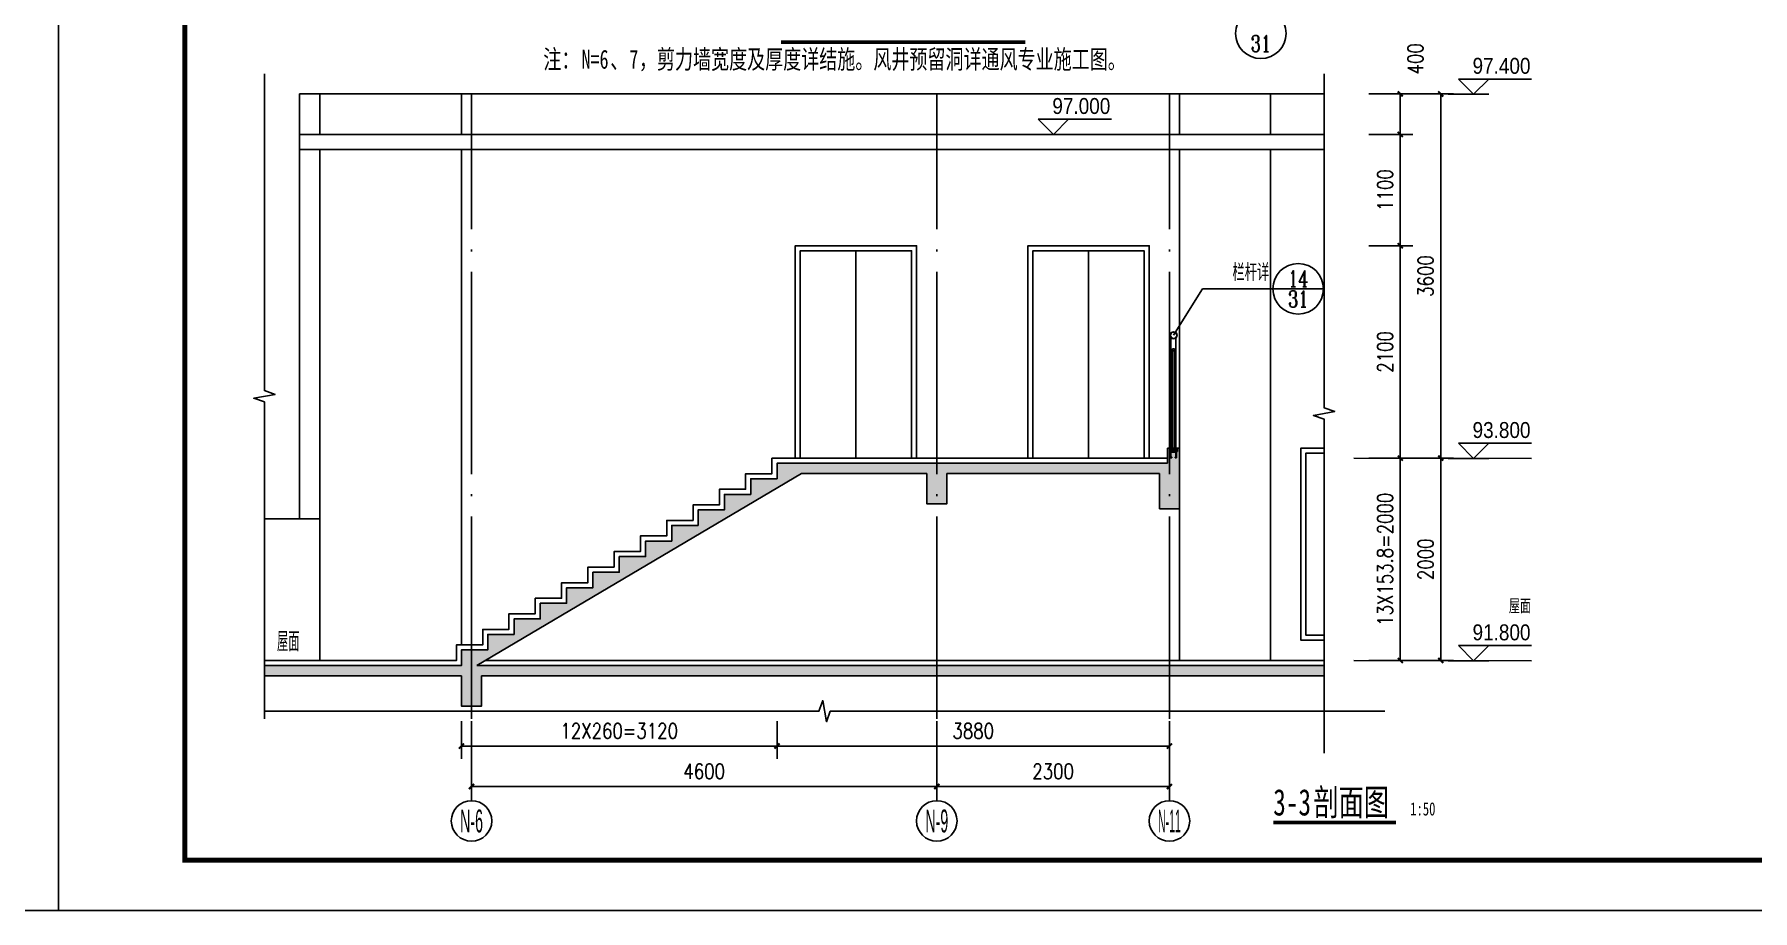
# Model space of a CAD drawing. Extents: x 718358 to 1668613, y -348838 to -159582.
# Drawn here: x 802221 to 819209, y -200981 to -192319 of the extents above; entities that cross this region are included whole.
import ezdxf
from ezdxf.enums import TextEntityAlignment as Align

# ---------------------------------------------------------------- set-up
doc = ezdxf.new("R2010")
doc.units = 0
doc.header["$LTSCALE"] = 1000
doc.linetypes.add('DOTE', pattern=[2.42, 2, -0.2, 0.02, -0.2])
for name, color, linetype in [('建-可见线', 7, 'Continuous'), ('建-图框', 4, 'Continuous'), ('建-墙体', 2, 'Continuous'), ('建-尺寸', 73, 'Continuous'), ('建-影线', 8, 'Continuous'), ('建-房间名', 7, 'Continuous'), ('建-标高', 3, 'Continuous'), ('建-楼梯-护栏', 163, 'Continuous'), ('建-符号', 3, 'Continuous'), ('建-符号说明', 7, 'Continuous'), ('建-索引', 3, 'Continuous'), ('建-轴标', 3, 'Continuous'), ('建-轴网', 14, 'DOTE'), ('建-门', 4, 'Continuous'), ('建-门窗剖', 4, 'Continuous'), ('建-阳台', 5, 'Continuous')]:
    doc.layers.add(name, color=color, linetype=linetype)
doc.styles.add('_TCH_AXIS', font='gt宽度调整.shx', dxfattribs={"bigfont": 'gt国标汉字.shx'})
doc.styles.add('_TCH_DIM', font='gt单线西文.shx', dxfattribs={"width": 0.8, "bigfont": 'gt单线中文.shx'})
doc.styles.add('_TCH_LABEL', font='COMPLEX', dxfattribs={"bigfont": 'GBCBIG'})
doc.styles.add('_TCH_SPACE', font='gt单线西文.shx', dxfattribs={"width": 0.8, "height": 5, "bigfont": 'gt单线中文.shx'})
doc.styles.add('DIM_FONT', font='SIMPLEX.shx', dxfattribs={"width": 0.8, "bigfont": 'GBCBIG.shx'})
doc.styles.add('黑体字', font='simhei.ttf', dxfattribs={"width": 0.7})
doc.dimstyles.new('DIMN50', dxfattribs={"dimscale": 0.5, "dimtxt": 300, "dimasz": 100, "dimexe": 250, "dimexo": 300, "dimgap": 150, "dimtad": 1, "dimdec": 0, "dimzin": 0, "dimdsep": 46, "dimtxsty": 'DIM_FONT', "dimblk": 'ARCHTICK', "dimcen": 0.09, "dimdle": 1, "dimclrt": 7, "dimazin": 2, "dimtfac": 1, "dimtdec": 0, "dimtix": 1, "dimtmove": 2, "dimatfit": 3, "dimldrblk": 'ARCHTICK', "dimfxl": 1, "dimtolj": 1, "dimtzin": 0, "dimarcsym": 0})

# ---------------------------------------------------------------- blocks, each defined once
blk = doc.blocks.new('dfd')
at = {"layer": '建-楼梯-护栏'}
for p, q in [((453696, 69668), (453696, 68576)), ((453746, 69665), (453746, 68576)), ((453711, 69546), (453711, 68576)), ((453731, 68576), (453731, 69546)), ((453691, 68576), (453681, 68561)), ((453681, 68561), (453681, 68541)), ((453681, 68561), (453761, 68561)), ((453761, 68541), (453681, 68541)), ((453691, 68576), (453751, 68576)), ((453696, 68561), (453696, 68541)), ((453696, 68556), (453696, 68551)), ((453696, 68546), (453696, 68541)), ((453701, 68557), (453701, 68541)), ((453706, 68554), (453706, 68541)), ((453711, 68552), (453711, 68541)), ((453716, 68551), (453716, 68541)), ((453721, 68551), (453721, 68541)), ((453726, 68551), (453726, 68541)), ((453731, 68552), (453731, 68541)), ((453736, 68554), (453736, 68541)), ((453741, 68557), (453741, 68541)), ((453746, 68561), (453746, 68541)), ((453746, 68556), (453746, 68551)), ((453746, 68546), (453746, 68541)), ((453751, 68576), (453761, 68561)), ((453761, 68561), (453761, 68541))]:
    blk.add_line(p, q, dxfattribs=at)
for points in [[(453711, 69556), (453731, 69556), (453731, 69536), (453711, 69536)], [(453739, 68481), (453751, 68481), (453751, 68541), (453691, 68541), (453691, 68481), (453704, 68481), (453704, 68486), (453696, 68486), (453696, 68536), (453746, 68536), (453746, 68486), (453739, 68486)]]:
    blk.add_lwpolyline(points, close=True, dxfattribs=at)
for radius in [35, 32]:
    blk.add_circle((453723, 69691), radius, dxfattribs=at)
blk = doc.blocks.new('_ArchTick')
at = {"color": 0, "linetype": 'ByBlock', "const_width": 0.4}
blk.add_lwpolyline([(-0.5, -0.5), (0.5, 0.5)], dxfattribs=at)
blk = doc.blocks.new('*D2375')
at = {"layer": 'Defpoints', "color": 0, "transparency": 16777216}
for p in [(815265, -196508), (816125, -196508), (815265, -198508)]:
    blk.add_point(p, dxfattribs=at)
at = {"layer": '建-尺寸', "color": 0, "lineweight": -2, "transparency": 16777216}
for p, q in [((815415, -196508), (816250, -196508)), ((816125, -198509), (816125, -196508)), ((815415, -198508), (816250, -198508))]:
    blk.add_line(p, q, dxfattribs=at)
at = {"layer": '建-尺寸', "color": 0, "lineweight": -2, "transparency": 16777216, "xscale": 50, "yscale": 50, "zscale": 50}
for p, rotation in [((816125, -196508), 90), ((816125, -198508), 270)]:
    blk.add_blockref('_ArchTick', p, dxfattribs=dict(at, rotation=rotation))
at = {"layer": '建-尺寸', "color": 7, "transparency": 16777216, "insert": (815975, -197508), "char_height": 150, "attachment_point": 5, "rotation": 90, "style": 'DIM_FONT'}
blk.add_mtext('\\A1;2000', dxfattribs=at)
blk = doc.blocks.new('*D2376')
at = {"layer": 'Defpoints', "color": 0, "transparency": 16777216}
for p in [(815265, -192908), (816125, -192908), (815265, -196508)]:
    blk.add_point(p, dxfattribs=at)
at = {"layer": '建-尺寸', "color": 0, "lineweight": -2, "transparency": 16777216}
for p, q in [((815415, -192908), (816250, -192908)), ((816125, -196509), (816125, -192908)), ((815415, -196508), (816250, -196508))]:
    blk.add_line(p, q, dxfattribs=at)
at = {"layer": '建-尺寸', "color": 0, "lineweight": -2, "transparency": 16777216, "xscale": 50, "yscale": 50, "zscale": 50}
for p, rotation in [((816125, -192908), 90), ((816125, -196508), 270)]:
    blk.add_blockref('_ArchTick', p, dxfattribs=dict(at, rotation=rotation))
at = {"layer": '建-尺寸', "color": 7, "transparency": 16777216, "insert": (815975, -194708), "char_height": 150, "attachment_point": 5, "rotation": 90, "style": 'DIM_FONT'}
blk.add_mtext('\\A1;3600', dxfattribs=at)
blk = doc.blocks.new('*D2377')
at = {"layer": 'Defpoints', "color": 0, "transparency": 16777216}
for p in [(815265, -196508), (815725, -196508), (815265, -198508)]:
    blk.add_point(p, dxfattribs=at)
at = {"layer": '建-尺寸', "color": 0, "lineweight": -2, "transparency": 16777216}
for p, q in [((815415, -196508), (815850, -196508)), ((815725, -198509), (815725, -196508)), ((815415, -198508), (815850, -198508))]:
    blk.add_line(p, q, dxfattribs=at)
at = {"layer": '建-尺寸', "color": 0, "lineweight": -2, "transparency": 16777216, "xscale": 50, "yscale": 50, "zscale": 50}
for p, rotation in [((815725, -196508), 90), ((815725, -198508), 270)]:
    blk.add_blockref('_ArchTick', p, dxfattribs=dict(at, rotation=rotation))
at = {"layer": '建-尺寸', "color": 7, "transparency": 16777216, "insert": (815575, -197508), "char_height": 150, "attachment_point": 5, "rotation": 90, "style": 'DIM_FONT'}
blk.add_mtext('\\A1;13X153.8=2000', dxfattribs=at)
blk = doc.blocks.new('*D2378')
at = {"layer": 'Defpoints', "color": 0, "transparency": 16777216}
for p in [(815265, -194408), (815725, -194408), (815265, -196508)]:
    blk.add_point(p, dxfattribs=at)
at = {"layer": '建-尺寸', "color": 0, "lineweight": -2, "transparency": 16777216}
for p, q in [((815415, -194408), (815850, -194408)), ((815725, -196509), (815725, -194408)), ((815415, -196508), (815850, -196508))]:
    blk.add_line(p, q, dxfattribs=at)
at = {"layer": '建-尺寸', "color": 0, "lineweight": -2, "transparency": 16777216, "xscale": 50, "yscale": 50, "zscale": 50}
for p, rotation in [((815725, -194408), 90), ((815725, -196508), 270)]:
    blk.add_blockref('_ArchTick', p, dxfattribs=dict(at, rotation=rotation))
at = {"layer": '建-尺寸', "color": 7, "transparency": 16777216, "insert": (815575, -195458), "char_height": 150, "attachment_point": 5, "rotation": 90, "style": 'DIM_FONT'}
blk.add_mtext('\\A1;2100', dxfattribs=at)
blk = doc.blocks.new('*D2379')
at = {"layer": 'Defpoints', "color": 0, "transparency": 16777216}
for p in [(815265, -193308), (815725, -193308), (815265, -194408)]:
    blk.add_point(p, dxfattribs=at)
at = {"layer": '建-尺寸', "color": 0, "lineweight": -2, "transparency": 16777216}
for p, q in [((815415, -193308), (815850, -193308)), ((815725, -194409), (815725, -193308)), ((815415, -194408), (815850, -194408))]:
    blk.add_line(p, q, dxfattribs=at)
at = {"layer": '建-尺寸', "color": 0, "lineweight": -2, "transparency": 16777216, "xscale": 50, "yscale": 50, "zscale": 50}
for p, rotation in [((815725, -193308), 90), ((815725, -194408), 270)]:
    blk.add_blockref('_ArchTick', p, dxfattribs=dict(at, rotation=rotation))
at = {"layer": '建-尺寸', "color": 7, "transparency": 16777216, "insert": (815575, -193858), "char_height": 150, "attachment_point": 5, "rotation": 90, "style": 'DIM_FONT'}
blk.add_mtext('\\A1;1100', dxfattribs=at)
blk = doc.blocks.new('*D2380')
at = {"layer": 'Defpoints', "color": 0, "transparency": 16777216}
for p in [(815265, -192908), (815725, -192908), (815265, -193308)]:
    blk.add_point(p, dxfattribs=at)
at = {"layer": '建-尺寸', "color": 0, "lineweight": -2, "transparency": 16777216}
for p, q in [((815415, -192908), (815850, -192908)), ((815725, -193309), (815725, -192908)), ((815415, -193308), (815850, -193308))]:
    blk.add_line(p, q, dxfattribs=at)
at = {"layer": '建-尺寸', "color": 0, "lineweight": -2, "transparency": 16777216, "xscale": 50, "yscale": 50, "zscale": 50}
for p, rotation in [((815725, -192908), 90), ((815725, -193308), 270)]:
    blk.add_blockref('_ArchTick', p, dxfattribs=dict(at, rotation=rotation))
at = {"layer": '建-尺寸', "color": 7, "transparency": 16777216, "insert": (815875, -192561), "char_height": 150, "attachment_point": 5, "rotation": 90, "style": 'DIM_FONT'}
blk.add_mtext('\\A1;400', dxfattribs=at)
blk = doc.blocks.new('*D3379')
at = {"layer": 'Defpoints', "color": 0, "transparency": 16777216}
for p in [(806543, -198958), (811143, -198958), (811143, -199754)]:
    blk.add_point(p, dxfattribs=at)
at = {"layer": '建-尺寸', "color": 0, "lineweight": -2, "transparency": 16777216}
for p, q in [((806543, -199108), (806543, -199879)), ((811143, -199108), (811143, -199879)), ((806543, -199754), (811143, -199754))]:
    blk.add_line(p, q, dxfattribs=at)
at = {"layer": '建-尺寸', "color": 0, "lineweight": -2, "transparency": 16777216, "xscale": 50, "yscale": 50, "zscale": 50, "rotation": 180}
blk.add_blockref('_ArchTick', (806543, -199754), dxfattribs=at)
at = {"layer": '建-尺寸', "color": 0, "lineweight": -2, "transparency": 16777216, "xscale": 50, "yscale": 50, "zscale": 50}
blk.add_blockref('_ArchTick', (811143, -199754), dxfattribs=at)
at = {"layer": '建-尺寸', "color": 7, "transparency": 16777216, "insert": (808843, -199604), "char_height": 150, "attachment_point": 5, "style": 'DIM_FONT'}
blk.add_mtext('\\A1;4600', dxfattribs=at)
blk = doc.blocks.new('*D3380')
at = {"layer": 'Defpoints', "color": 0, "transparency": 16777216}
for p in [(811143, -198958), (813443, -198958), (813443, -199754)]:
    blk.add_point(p, dxfattribs=at)
at = {"layer": '建-尺寸', "color": 0, "lineweight": -2, "transparency": 16777216}
for p, q in [((811143, -199108), (811143, -199879)), ((813443, -199108), (813443, -199879)), ((811142, -199754), (813444, -199754))]:
    blk.add_line(p, q, dxfattribs=at)
at = {"layer": '建-尺寸', "color": 0, "lineweight": -2, "transparency": 16777216, "xscale": 50, "yscale": 50, "zscale": 50, "rotation": 180}
blk.add_blockref('_ArchTick', (811143, -199754), dxfattribs=at)
at = {"layer": '建-尺寸', "color": 0, "lineweight": -2, "transparency": 16777216, "xscale": 50, "yscale": 50, "zscale": 50}
blk.add_blockref('_ArchTick', (813443, -199754), dxfattribs=at)
at = {"layer": '建-尺寸', "color": 7, "transparency": 16777216, "insert": (812293, -199604), "char_height": 150, "attachment_point": 5, "style": 'DIM_FONT'}
blk.add_mtext('\\A1;2300', dxfattribs=at)
blk = doc.blocks.new('*D3383')
at = {"layer": 'Defpoints', "color": 0, "transparency": 16777216}
for p in [(806443, -198958), (809563, -198958), (809563, -199354)]:
    blk.add_point(p, dxfattribs=at)
at = {"layer": '建-尺寸', "color": 0, "lineweight": -2, "transparency": 16777216}
for p, q in [((806443, -199108), (806443, -199479)), ((809563, -199108), (809563, -199479)), ((806443, -199354), (809564, -199354))]:
    blk.add_line(p, q, dxfattribs=at)
at = {"layer": '建-尺寸', "color": 0, "lineweight": -2, "transparency": 16777216, "xscale": 50, "yscale": 50, "zscale": 50, "rotation": 180}
blk.add_blockref('_ArchTick', (806443, -199354), dxfattribs=at)
at = {"layer": '建-尺寸', "color": 0, "lineweight": -2, "transparency": 16777216, "xscale": 50, "yscale": 50, "zscale": 50}
blk.add_blockref('_ArchTick', (809563, -199354), dxfattribs=at)
at = {"layer": '建-尺寸', "color": 7, "transparency": 16777216, "insert": (808003, -199204), "char_height": 150, "attachment_point": 5, "style": 'DIM_FONT'}
blk.add_mtext('\\A1;12X260=3120', dxfattribs=at)
blk = doc.blocks.new('*D3384')
at = {"layer": 'Defpoints', "color": 0, "transparency": 16777216}
for p in [(809563, -198958), (813443, -198958), (813443, -199354)]:
    blk.add_point(p, dxfattribs=at)
at = {"layer": '建-尺寸', "color": 0, "lineweight": -2, "transparency": 16777216}
for p, q in [((809563, -199108), (809563, -199479)), ((813443, -199108), (813443, -199479)), ((809563, -199354), (813444, -199354))]:
    blk.add_line(p, q, dxfattribs=at)
at = {"layer": '建-尺寸', "color": 0, "lineweight": -2, "transparency": 16777216, "xscale": 50, "yscale": 50, "zscale": 50, "rotation": 180}
blk.add_blockref('_ArchTick', (809563, -199354), dxfattribs=at)
at = {"layer": '建-尺寸', "color": 0, "lineweight": -2, "transparency": 16777216, "xscale": 50, "yscale": 50, "zscale": 50}
blk.add_blockref('_ArchTick', (813443, -199354), dxfattribs=at)
at = {"layer": '建-尺寸', "color": 7, "transparency": 16777216, "insert": (811503, -199204), "char_height": 150, "attachment_point": 5, "style": 'DIM_FONT'}
blk.add_mtext('\\A1;3880', dxfattribs=at)

msp = doc.modelspace()

# ---------------------------------------------------------------- hatches: boundary and pattern name
at = {"layer": '建-影线'}
h = msp.add_hatch(dxfattribs=at)
h.set_pattern_fill('钢筋混凝土', color=256, scale=50, style=0)
h.set_pattern_definition([(45, (0, 156.5), (-88.388348, 88.388348), []), (50, (0, 156.5), (358.63009, -31.37607), [37.5, -412.5]), (355, (0, 156.5), (-69.37567, 376.09607), [30, -330]), (100.4514, (29.9, 153.9), (289.25469, 344.71977), [31.8701, -350.57106]), (46.1842, (0, 256.5), (533.62052, -82.7595), [56.25, -618.75]), (96.6356, (44.47, 249.6), (467.33135, 487.05894), [47.80514, -525.8565]), (351.1842, (0, 256.5), (467.33097, 487.0593), [45, -495]), (21, (50, 231.5), (298.45353, -201.30945), [37.5, -412.5]), (326, (50, 231.5), (121.65767, 362.57502), [30, -330]), (71.4514, (74.87, 214.72), (420.11131, 161.26525), [31.8701, -350.57106]), (37.5, (0, 156.5), (6.079928, 166.446927), [0, -326, 0, -335, 0, -331.25]), (7.5, (0, 156.5), (131.53477, 197.205856), [0, -191, 0, -318.5, 0, -126.25]), (327.5, (-111.5, 156.5), (266.911218, -11.277436), [0, -125, 0, -390, 0, -517.5]), (317.5, (-161.5, 156.5), (291.593085, 50.05249), [0, -162.5, 0, -259, 0, -367.5])])
h.paths.add_polyline_path([(806643, -198658.3), (814971.7, -198658.3), (814971.7, -198558.3), (806594.2, -198558.3), (809805.2, -196658.3), (811043, -196658.3), (811043, -196958.3), (811243, -196958.3), (811243, -196658.3), (813343, -196658.3), (813343, -197008.3), (813543, -197008.3), (813543, -196408.3), (813513, -196408.3), (813523, -196423.3), (813523, -196443.3), (813513, -196443.3), (813513, -196503.3), (813500.5, -196503.3), (813500.5, -196498.3), (813508, -196498.3), (813508, -196448.3), (813458, -196448.3), (813458, -196498.3), (813465.5, -196498.3), (813465.5, -196503.3), (813453, -196503.3), (813453, -196443.3), (813443, -196443.3), (813443, -196423.3), (813453, -196408.3), (813423, -196408.3), (813423, -196558.3), (809563, -196558.3), (809563, -196712.1), (809303, -196712.1), (809303, -196866), (809043, -196866), (809043, -197019.8), (808783, -197019.8), (808783, -197173.6), (808523, -197173.6), (808523, -197327.5), (808263, -197327.5), (808263, -197481.3), (808003, -197481.3), (808003, -197635.2), (807743, -197635.2), (807743, -197789), (807483, -197789), (807483, -197942.9), (807223, -197942.9), (807223, -198096.7), (806963, -198096.7), (806963, -198250.6), (806703, -198250.6), (806703, -198404.4), (806443, -198404.4), (806443, -198558.3), (805893.3, -198558.3), (804495.4, -198558.3), (804495.4, -198658.3), (806443, -198658.3), (806443, -198958.3), (806643, -198958.3)])

# ---------------------------------------------------------------- linework, layer by layer
at = {"layer": '建-可见线'}
for p, q in [((804843, -197108.3), (804843, -192908.3)), ((805043, -193308.3), (805043, -192908.3)), ((806443, -193308.3), (806443, -192908.3)), ((813543, -193308.3), (813543, -192908.3)), ((813543, -192908.3), (814971.7, -192908.3)), ((814443, -192908.3), (814443, -193308.3)), ((804843, -193308.3), (814971.7, -193308.3)), ((804843, -193458.3), (814971.7, -193458.3)), ((805043, -198508.3), (805043, -193458.3)), ((806443, -198354.4), (806443, -193458.3)), ((813543, -196408.3), (813543, -193458.3)), ((814443, -193458.3), (814443, -198508.3)), ((813543, -197008.3), (813543, -198508.3)), ((804495.4, -197108.3), (805043, -197108.3)), ((806678.7, -198508.3), (813543, -198508.3)), ((813543, -198508.3), (814971.7, -198508.3))]:
    msp.add_line(p, q, dxfattribs=at)
for points in [[(804843, -192908.3), (813543, -192908.3)], [(809743, -196508.3), (809743, -194408.3), (810943, -194408.3), (810943, -196508.3)], [(813243, -196508.3), (813243, -194408.3), (812043, -194408.3), (812043, -196508.3)], [(805893.3, -198508.3), (806393, -198508.3), (806393, -198354.4), (806653, -198354.4), (806653, -198200.6), (806913, -198200.6), (806913, -198046.7), (807173, -198046.7), (807173, -197892.9), (807433, -197892.9), (807433, -197739), (807693, -197739), (807693, -197585.2), (807953, -197585.2), (807953, -197431.3), (808213, -197431.3), (808213, -197277.5), (808473, -197277.5), (808473, -197123.6), (808733, -197123.6), (808733, -196969.8), (808993, -196969.8), (808993, -196816), (809253, -196816), (809253, -196662.1), (809513, -196662.1), (809513, -196508.3), (810040.5, -196508.3)], [(809513, -196508.3), (813423, -196508.3)], [(814971.7, -198308.3), (814743, -198308.3), (814743, -196408.3), (814971.7, -196408.3)], [(804495.4, -198508.3), (806393, -198508.3)]]:
    msp.add_lwpolyline(points, dxfattribs=at)
at = {"layer": '建-图框'}
for points in [[(760408.1, -200980.7), (802458.1, -200980.7), (802458.1, -171280.7), (760408.1, -171280.7)], [(802458.1, -200980.7), (844508.1, -200980.7), (844508.1, -171280.7), (802458.1, -171280.7)]]:
    msp.add_lwpolyline(points, close=True, dxfattribs=at)
at = {"layer": '建-图框', "const_width": 50}
msp.add_lwpolyline([(803708.1, -200480.7), (844008.1, -200480.7), (844008.1, -171780.7), (803708.1, -171780.7)], close=True, dxfattribs=at)
at = {"layer": '建-墙体'}
for p, q in [((813543, -196408.3), (813423, -196408.3)), ((813423, -196408.3), (813423, -196558.3)), ((813543, -196408.3), (813543, -197008.3)), ((809805.2, -196658.3), (806594.2, -198558.3)), ((811043, -196658.3), (809805.2, -196658.3)), ((813343, -196658.3), (811243, -196658.3)), ((813343, -197008.3), (813343, -196658.3)), ((813343, -197008.3), (813543, -197008.3)), ((804495.4, -198558.3), (806443, -198558.3)), ((806594.2, -198558.3), (814971.7, -198558.3)), ((804495.4, -198658.3), (806443, -198658.3)), ((806643, -198658.3), (814971.7, -198658.3))]:
    msp.add_line(p, q, dxfattribs=at)
for points in [[(805893.3, -198558.3), (806443, -198558.3), (806443, -198404.4), (806703, -198404.4), (806703, -198250.6), (806963, -198250.6), (806963, -198096.7), (807223, -198096.7), (807223, -197942.9), (807483, -197942.9), (807483, -197789), (807743, -197789), (807743, -197635.2), (808003, -197635.2), (808003, -197481.3), (808263, -197481.3), (808263, -197327.5), (808523, -197327.5), (808523, -197173.6), (808783, -197173.6), (808783, -197019.8), (809043, -197019.8), (809043, -196866), (809303, -196866), (809303, -196712.1), (809563, -196712.1), (809563, -196558.3), (810040.5, -196558.3)], [(809563, -196558.3), (813423, -196558.3)], [(811043, -196658.3), (811043, -196958.3), (811243, -196958.3), (811243, -196658.3)], [(806443, -198558.3), (806443, -198508.3)], [(806443, -198658.3), (806443, -198958.3), (806643, -198958.3), (806643, -198658.3)]]:
    msp.add_lwpolyline(points, dxfattribs=at)
at = {"layer": '建-标高'}
for p, q in [((816449.8, -192911.2), (816299.8, -192761.2)), ((816299.8, -192761.2), (817022.9, -192761.2)), ((816449.8, -192911.2), (816599.8, -192761.2)), ((816199.8, -192911.2), (816599.8, -192911.2)), ((812295.4, -193308.3), (812145.4, -193158.3)), ((812145.4, -193158.3), (812868.5, -193158.3)), ((812295.4, -193308.3), (812445.4, -193158.3)), ((816449.8, -196511.2), (816299.8, -196361.2)), ((816299.8, -196361.2), (817022.9, -196361.2)), ((816449.8, -196511.2), (816599.8, -196361.2)), ((816199.8, -196511.2), (816599.8, -196511.2)), ((816449.8, -198511.2), (816299.8, -198361.2)), ((816299.8, -198361.2), (817022.9, -198361.2)), ((816449.8, -198511.2), (816599.8, -198361.2)), ((816199.8, -198511.2), (816599.8, -198511.2))]:
    msp.add_line(p, q, dxfattribs=at)
at = {"layer": '建-符号', "const_width": 35}
for points in [[(809601.2, -192396.1), (812016.8, -192396.1)], [(814469.2, -200110.2), (815683.6, -200110.2)]]:
    msp.add_lwpolyline(points, dxfattribs=at)
at = {"layer": '建-符号'}
for points in [[(804495.4, -192708.3), (804495.4, -195840.2), (804600.4, -195878.5), (804390.4, -195915.5), (804495.4, -195952.7), (804495.4, -199084.7)], [(814971.7, -192708.3), (814971.7, -196010), (815076.7, -196048.2), (814866.7, -196085.2), (814971.7, -196122.5), (814971.7, -199424.2)], [(804495.4, -199009.2), (809977.3, -199009.2), (810015.5, -198904.2), (810052.6, -199114.2), (810089.8, -199009.2), (815571.7, -199009.2)]]:
    msp.add_lwpolyline(points, dxfattribs=at)
at = {"layer": '建-索引'}
for p, q in [((813484.4, -195293.3), (813768.5, -194834.5)), ((813768.5, -194834.5), (814466, -194834.5)), ((814966, -194834.5), (814466, -194834.5))]:
    msp.add_line(p, q, dxfattribs=at)
for centre in [(814346.6, -192309), (814716, -194834.5)]:
    msp.add_circle(centre, 250, dxfattribs=at)
at = {"layer": '建-轴标'}
for p, q in [((806543, -199481.2), (806543, -199894.3)), ((811143, -199481.2), (811143, -199894.3)), ((813443, -199481.2), (813443, -199894.3))]:
    msp.add_line(p, q, dxfattribs=at)
for centre in [(806543, -200094.3), (811143, -200094.3), (813443, -200094.3)]:
    msp.add_circle(centre, 200, dxfattribs=at)
at = {"layer": '建-轴网'}
for p, q in [((806543, -199084.7), (806543, -192908.3)), ((811143, -199084.7), (811143, -192908.3)), ((813443, -199084.7), (813443, -192908.3))]:
    msp.add_line(p, q, dxfattribs=at)
for points in [[(815265, -196508.3), (817022.9, -196511.2)], [(815265, -198508.3), (817022.9, -198511.2)]]:
    msp.add_lwpolyline(points, dxfattribs=at)
at = {"layer": '建-门'}
for p, q in [((810343, -194458.3), (810343, -196508.3)), ((812643, -194458.3), (812643, -196508.3))]:
    msp.add_line(p, q, dxfattribs=at)
for points in [[(809793, -196508.3), (809793, -194458.3), (810893, -194458.3), (810893, -196508.3)], [(813193, -196508.3), (813193, -194458.3), (812093, -194458.3), (812093, -196508.3)]]:
    msp.add_lwpolyline(points, dxfattribs=at)
at = {"layer": '建-门窗剖'}
msp.add_lwpolyline([(814971.7, -198258.3), (814793, -198258.3), (814793, -196458.3), (814971.7, -196458.3)], dxfattribs=at)

# ---------------------------------------------------------------- block references
at = {"layer": '建-阳台'}
msp.add_blockref('dfd', (359761.7, -264984.3), dxfattribs=at)

# ---------------------------------------------------------------- texts
at = {"layer": '建-房间名', "width": 0.8}
for height, style, p in [(143.31, '_TCH_SPACE', (816799.4, -198043.4)), (192.91, 'DIM_FONT', (804619.6, -198418.7))]:
    msp.add_text('屋面', height=height, dxfattribs=dict(at, style=style)).set_placement(p)
at = {"layer": '建-标高', "style": '_TCH_DIM', "width": 0.888889}
for s, p in [('97.400', (816439.9, -192708.7)), ('97.000', (812285.5, -193105.8)), ('93.800', (816439.9, -196308.7)), ('91.800', (816439.9, -198308.7))]:
    msp.add_text(s, height=157.5, dxfattribs=at).set_placement(p)
at = {"layer": '建-符号说明', "style": '黑体字', "width": 0.7}
for s, height, p in [('注：', 186.71, (807252.7, -192658.3)), ('N=6', 186.71, (807630.8, -192658.3)), ('，剪力墙宽度及厚度详结施。风井预留洞详通风专业施工图。', 186.709, (808197.9, -192658.3)), ('、', 186.7, (807914.3, -192658.3)), ('7', 186.7, (808103.4, -192658.3)), ('剖面图', 261.39, (814866.2, -200040.2)), ('3-3', 261.39, (814469.2, -200040.2)), ('1:50', 130.7, (815823.6, -200040.2))]:
    msp.add_text(s, height=height, dxfattribs=at).set_placement(p)
at = {"layer": '建-索引', "style": '_TCH_LABEL'}
for s, width, p, p2 in [('31', 0.9375, (814246, -192490.1), (814447.2, -192490.1)), ('14', 0.846774, (814615.4, -194814.4), (814816.6, -194814.4)), ('31', 0.9375, (814615.4, -195015.6), (814816.6, -195015.6))]:
    msp.add_text(s, height=161, dxfattribs=dict(at, width=width)).set_placement(p, p2, align=Align.FIT)
msp.add_text('栏杆详', height=168.79, dxfattribs=at).set_placement((814065.4, -194756.7))
at = {"layer": '建-轴标', "style": '_TCH_AXIS'}
for s, width, p, p2 in [('N-6', 0.344262, (806429.9, -200207.4), (806656.2, -200207.4)), ('N-9', 0.344262, (811029.8, -200207.4), (811256.1, -200207.4)), ('N-11', 0.304348, (813329.9, -200207.4), (813556.2, -200207.4))]:
    msp.add_text(s, height=226.27, dxfattribs=dict(at, width=width)).set_placement(p, p2, align=Align.FIT)

# ---------------------------------------------------------------- dimensions: what is measured, and where the dimension line sits
at = {"layer": '建-尺寸'}
dim = msp.add_linear_dim(base=(815724.8, -192908.3), p1=(815265, -193308.3), p2=(815265, -192908.3), angle=90, dimstyle='DIMN50', dxfattribs=at)
dim.commit()
dim.dimension.update_dxf_attribs({"geometry": '*D2380', "text_midpoint": (815874.7, -192561.4), "dimtype": 161})
for p1, p2, distance, picture, middle in [((815265, -196508.3), (815265, -192908.3), -859.8, '*D2376', (815974.8, -194708.3)), ((815265, -194408.3), (815265, -193308.3), -459.8, '*D2379', (815574.8, -193858.3)), ((815265, -196508.3), (815265, -194408.3), -459.8, '*D2378', (815574.8, -195458.3)), ((815265, -198508.3), (815265, -196508.3), -859.8, '*D2375', (815974.8, -197508.3)), ((806543, -198958.3), (811143, -198958.3), -795.2, '*D3379', (808843, -199603.5)), ((809563, -198958.3), (813443, -198958.3), -395.2, '*D3384', (811503, -199203.5)), ((811143, -198958.3), (813443, -198958.3), -795.2, '*D3380', (812293, -199603.5))]:
    dim = msp.add_aligned_dim(p1=p1, p2=p2, distance=distance, dimstyle='DIMN50', dxfattribs=at)
    dim.commit()
    dim.dimension.update_dxf_attribs({"geometry": picture, "text_midpoint": middle})
for p1, p2, distance, text, picture, middle in [((815265, -198508.3), (815265, -196508.3), -459.8, '13X153.8=2000', '*D2377', (815574.8, -197508.3)), ((806443, -198958.3), (809563, -198958.3), -395.2, '12X260=3120', '*D3383', (808003, -199203.5))]:
    dim = msp.add_aligned_dim(p1=p1, p2=p2, distance=distance, text=text, dimstyle='DIMN50', dxfattribs=at)
    dim.commit()
    dim.dimension.update_dxf_attribs({"geometry": picture, "text_midpoint": middle})

doc.saveas('drawing.dxf')
